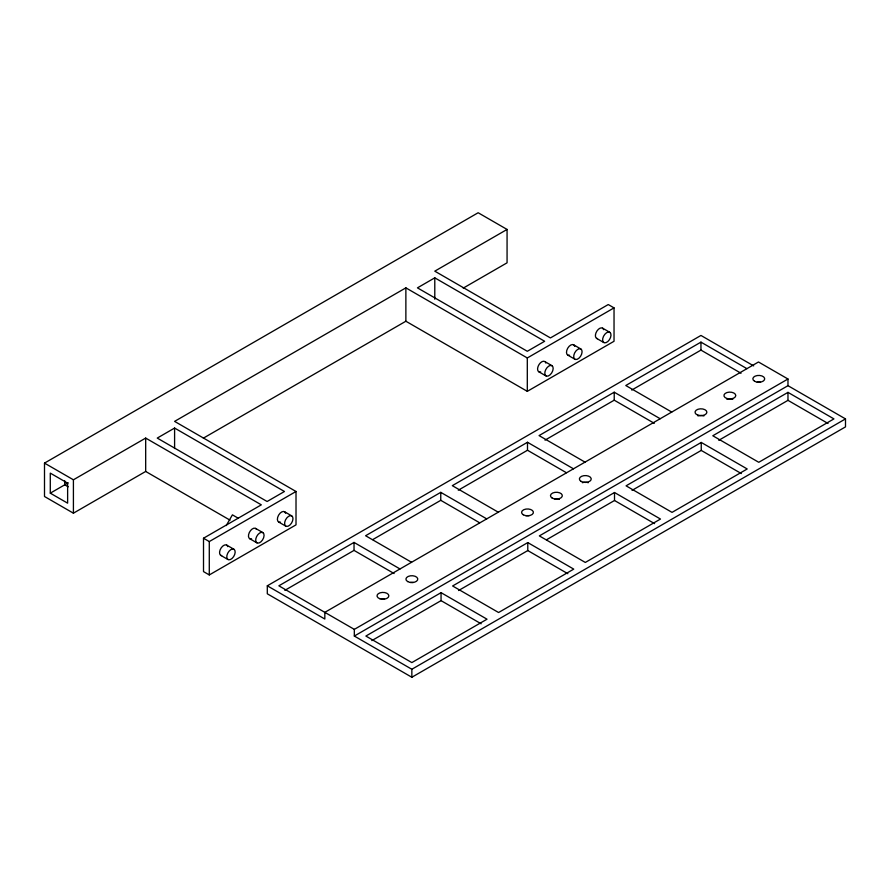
<?xml version="1.0" encoding="UTF-8"?>
<svg xmlns="http://www.w3.org/2000/svg" width="890" height="890" viewBox="0 0 890 890"><rect width="100%" height="100%" fill="white"/><g stroke="black" fill="none" stroke-linecap="round" stroke-linejoin="round"><path stroke-width="1.33" d="M226.216 525.59L232.412 514.854L238.197 518.191M230.043 520.161L145.682 471.455L73.414 513.185L44.5 496.498L44.5 463.111L478.153 212.743L507.066 229.442L507.066 262.817L463.223 288.126M50.285 493.16L67.629 503.173L67.629 483.137L50.285 473.124L50.285 493.16L68.207 482.814M44.5 463.111L73.414 479.799L145.682 438.08L261.326 504.841L203.51 538.228L203.51 571.602L209.284 574.94L296.014 524.866L296.014 491.491L174.596 421.382L405.873 287.859L527.303 357.958L614.033 307.884L614.033 341.271L527.303 391.344L405.873 321.234L203.354 438.158M507.066 229.442L434.787 271.161L550.432 337.933L608.248 304.547L614.033 307.884M174.596 428.057L157.252 438.08L267.111 501.504L284.455 491.491L174.596 428.057L174.596 448.538M434.787 277.836L417.443 287.859L527.303 351.283L544.647 341.271L434.787 277.836L434.787 299.207M203.51 538.228L209.284 541.565L296.014 491.491M787.973 385.682L787.973 379.007L354.32 629.375L354.32 636.05L787.973 385.682L845.5 418.901L845.5 426.889L411.848 677.257L267.3 593.797L267.3 585.809L700.953 335.452L753.685 365.89M399.999 568.955L354.031 542.422L278.859 585.809L354.32 629.375M486.73 518.881L440.761 492.348L365.59 535.736L411.558 562.28M573.46 468.808L527.492 442.274L452.32 485.662L498.289 512.206M660.191 418.734L614.222 392.201L539.051 435.588L585.019 462.132M746.921 368.66L700.953 342.127L625.781 385.515L671.75 412.059M284.822 590.359L354.031 550.398L394.103 573.538M372.754 539.596L440.761 500.325L479.654 522.786M458.283 490.212L527.492 450.251L566.385 472.712M545.014 440.138L614.222 400.177L654.295 423.317M631.744 390.065L700.953 350.104L741.025 373.244M441.051 592.662L365.879 636.05L411.848 662.594L487.019 619.195L441.051 592.662L441.051 600.639L371.842 640.6M527.781 542.589L452.609 585.976L498.578 612.52L573.75 569.122L527.781 542.589L527.781 550.565L458.572 590.526M614.512 492.515L539.34 535.902L585.308 562.447L660.48 519.048L614.512 492.515L614.512 500.492L546.505 539.763M701.242 442.441L626.071 485.829L672.039 512.373L747.211 468.974L701.242 442.441L701.242 450.418L632.034 490.379M787.973 392.368L712.801 435.755L758.769 462.299L833.941 418.901L787.973 392.368L787.973 400.344L718.764 440.305M354.32 636.05L411.848 669.269L845.5 418.901M787.973 379.007L758.48 361.985L324.828 612.353L324.828 619.028L267.3 585.809M787.973 400.344L828.045 423.484M602.541 328.121L609.761 332.293A5.93 3.427 -60 0 1 607.892 341.482A5.93 3.427 -60 0 1 602.752 338.511A5.93 3.427 -60 0 1 609.761 332.293M596.611 338.389L603.843 342.561M573.627 344.808L580.859 348.991A5.93 3.427 -60 0 1 578.978 358.169A5.93 3.427 -60 0 1 573.839 355.21A5.93 3.427 -60 0 1 580.859 348.991M567.698 355.077L574.929 359.249M701.242 450.418L741.314 473.558M551.945 365.679A5.93 3.427 -60 0 0 544.936 371.898A5.93 3.427 -60 0 0 550.065 374.857A5.93 3.427 -60 0 0 551.945 365.679L544.713 361.507A5.93 3.427 -60 0 0 538.127 366.313A5.93 3.427 -60 0 0 540.664 371.942M538.795 371.775L546.015 375.947M614.512 500.492L654.584 523.632M527.781 550.565L567.853 573.705M441.051 600.639L481.123 623.779M284.522 511.728L291.753 515.9A5.93 3.427 -60 0 1 289.873 525.078A5.93 3.427 -60 0 1 284.744 522.119A5.93 3.427 -60 0 1 291.753 515.9M278.603 521.996L285.824 526.168M255.619 528.415L262.839 532.587A5.93 3.427 -60 0 1 260.97 541.776A5.93 3.427 -60 0 1 255.831 538.806A5.93 3.427 -60 0 1 262.839 532.587M249.69 538.684L256.921 542.856M226.705 545.103L233.937 549.275A5.93 3.427 -60 0 1 232.056 558.464A5.93 3.427 -60 0 1 226.917 555.494A5.93 3.427 -60 0 1 233.937 549.275M220.776 555.371L228.007 559.543M68.207 486.819L64.736 484.816L64.736 480.8M700.953 342.127L700.953 350.104M614.222 392.201L614.222 400.177M527.492 442.274L527.492 450.251M527.303 357.958L527.303 391.344M440.761 492.348L440.761 500.325M411.848 669.269L411.848 677.257M405.873 287.859L405.873 321.234M354.031 542.422L354.031 550.398M209.284 541.565L209.284 574.94M145.682 438.08L145.682 471.455M73.414 479.799L73.414 513.185M545.381 362.119A5.93 3.427 -60 0 1 545.804 363.042M569.578 355.243A5.93 3.427 -60 0 1 567.698 348.235A5.93 3.427 -60 0 1 574.718 346.355M597.479 338.656A5.93 3.427 -60 0 1 597.023 330.891A5.93 3.427 -60 0 1 603.62 329.667M381.398 599.204A5.93 3.427 0 0 1 384.469 599.204M410.312 582.505A5.93 3.427 0 0 1 413.383 582.505M525.957 515.744A5.93 3.427 0 0 1 529.027 515.744M554.859 499.056A5.93 3.427 0 0 1 559.365 499.39M582.349 482.703A5.93 3.427 0 0 1 588.268 482.703M757.234 382.211A5.93 3.427 0 0 1 760.305 382.211M726.896 399.243A5.93 3.427 0 0 1 732.826 399.243M697.982 415.942A5.93 3.427 0 0 1 703.912 415.942M280.483 522.163A5.93 3.427 -60 0 1 278.603 515.143A5.93 3.427 -60 0 1 285.612 513.263M221.643 555.638A5.93 3.427 -60 0 1 221.187 547.873A5.93 3.427 -60 0 1 227.796 546.649M251.57 538.851A5.93 3.427 -60 0 1 249.322 532.52A5.93 3.427 -60 0 1 256.287 529.038M379.974 598.792A5.93 3.427 0 0 0 388.863 595.833A5.93 3.427 0 0 0 379.974 592.862A5.93 3.427 0 0 0 379.974 598.792M407.653 581.559A5.93 3.427 0 0 0 417.577 580.024A5.93 3.427 0 0 0 410.312 575.83A5.93 3.427 0 0 0 407.653 581.559M552.212 498.1A5.93 3.427 0 0 0 562.124 496.564A5.93 3.427 0 0 0 554.859 492.37A5.93 3.427 0 0 0 552.212 498.1M754.575 381.265A5.93 3.427 0 0 0 764.499 379.73A5.93 3.427 0 0 0 757.234 375.536A5.93 3.427 0 0 0 754.575 381.265M726.896 398.498A5.93 3.427 0 0 0 735.785 395.538A5.93 3.427 0 0 0 726.896 392.568A5.93 3.427 0 0 0 726.896 398.498M697.982 415.185A5.93 3.427 0 0 0 706.883 412.226A5.93 3.427 0 0 0 697.982 409.267A5.93 3.427 0 0 0 697.982 415.185M523.298 514.787A5.93 3.427 0 0 0 533.21 513.263A5.93 3.427 0 0 0 525.957 509.069A5.93 3.427 0 0 0 523.298 514.787M581.114 481.412A5.93 3.427 0 0 0 591.038 479.877A5.93 3.427 0 0 0 583.773 475.683A5.93 3.427 0 0 0 581.114 481.412"/></g></svg>
